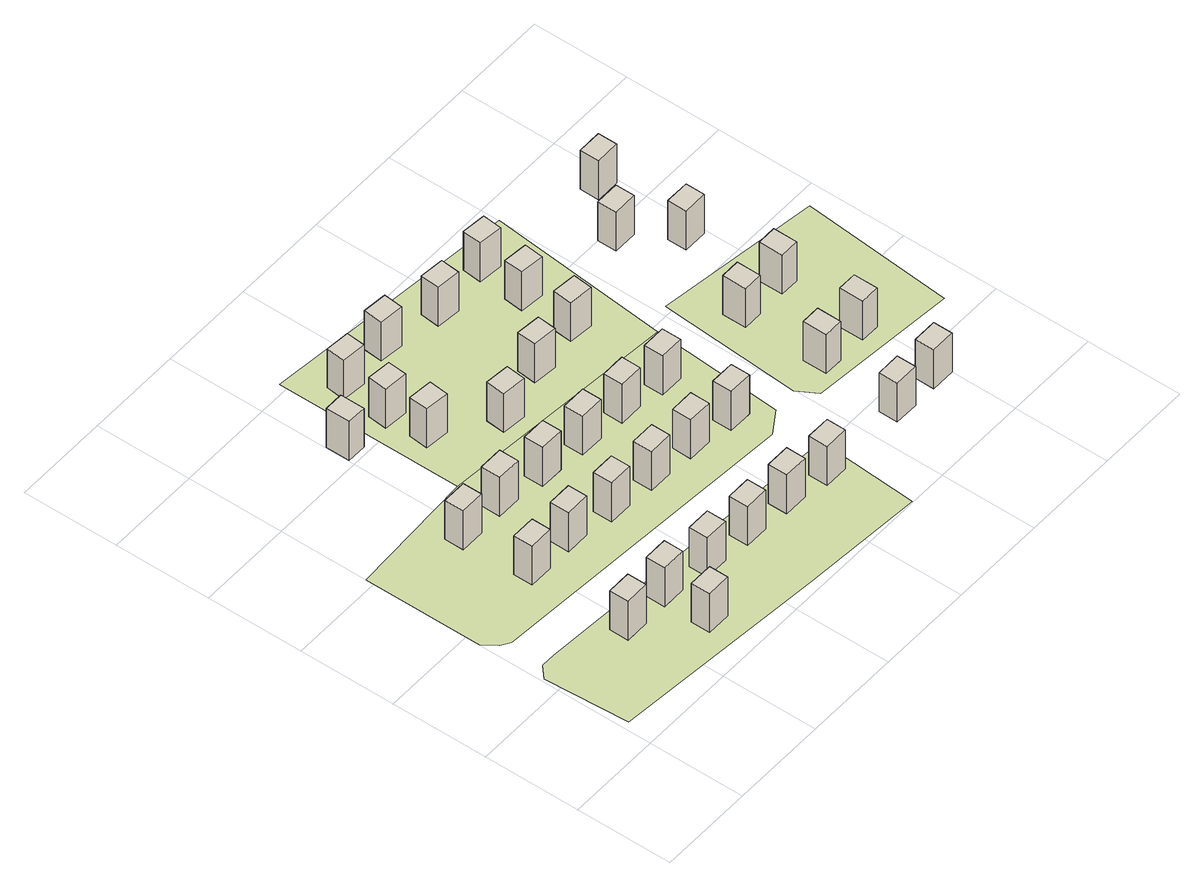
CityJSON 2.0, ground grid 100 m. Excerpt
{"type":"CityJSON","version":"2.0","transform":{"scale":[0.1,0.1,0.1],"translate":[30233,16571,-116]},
"CityObjects":{
"building1":{"type":"Building","geometry":[{"type":"Solid","lod":"1","boundaries":[[[[0,1,2,3]],[[4,5,2,1]],[[6,7,0,3]],[[0,7,4,1]],[[4,7,6,5]],[[6,3,2,5]]]]}]},
"building2":{"type":"Building","geometry":[{"type":"Solid","lod":"1","boundaries":[[[[8,9,10,11]],[[12,13,10,9]],[[14,15,8,11]],[[8,15,12,9]],[[12,15,14,13]],[[14,11,10,13]]]]}]},
"building3":{"type":"Building","geometry":[{"type":"Solid","lod":"1","boundaries":[[[[16,17,18,19]],[[20,21,18,17]],[[22,23,16,19]],[[16,23,20,17]],[[20,23,22,21]],[[22,19,18,21]]]]}]},
"building4":{"type":"Building","geometry":[{"type":"Solid","lod":"1","boundaries":[[[[24,25,26,27]],[[28,29,26,25]],[[30,31,24,27]],[[24,31,28,25]],[[28,31,30,29]],[[30,27,26,29]]]]}]},
"building5":{"type":"Building","geometry":[{"type":"Solid","lod":"1","boundaries":[[[[32,33,34,35]],[[36,37,34,33]],[[38,39,32,35]],[[32,39,36,33]],[[36,39,38,37]],[[38,35,34,37]]]]}]},
"building6":{"type":"Building","geometry":[{"type":"Solid","lod":"1","boundaries":[[[[40,41,42,43]],[[44,45,42,41]],[[46,47,40,43]],[[40,47,44,41]],[[44,47,46,45]],[[46,43,42,45]]]]}]},
"building7":{"type":"Building","geometry":[{"type":"Solid","lod":"1","boundaries":[[[[48,49,50,51]],[[52,53,50,49]],[[54,55,48,51]],[[48,55,52,49]],[[52,55,54,53]],[[54,51,50,53]]]]}]},
"building8":{"type":"Building","geometry":[{"type":"Solid","lod":"1","boundaries":[[[[56,57,58,59]],[[60,61,58,57]],[[62,63,56,59]],[[56,63,60,57]],[[60,63,62,61]],[[62,59,58,61]]]]}]},
"building9":{"type":"Building","geometry":[{"type":"Solid","lod":"1","boundaries":[[[[64,65,66,67]],[[68,67,66,69]],[[64,70,71,65]],[[71,69,66,65]],[[71,70,68,69]],[[68,70,64,67]]]]}]},
"building10":{"type":"Building","geometry":[{"type":"Solid","lod":"1","boundaries":[[[[72,73,74,75]],[[76,77,74,73]],[[78,79,72,75]],[[72,79,76,73]],[[76,79,78,77]],[[78,75,74,77]]]]}]},
"building11":{"type":"Building","geometry":[{"type":"Solid","lod":"1","boundaries":[[[[80,81,82,83]],[[84,85,82,81]],[[86,87,80,83]],[[80,87,84,81]],[[84,87,86,85]],[[86,83,82,85]]]]}]},
"building12":{"type":"Building","geometry":[{"type":"Solid","lod":"1","boundaries":[[[[88,89,90,91]],[[92,93,90,89]],[[94,95,88,91]],[[88,95,92,89]],[[92,95,94,93]],[[94,91,90,93]]]]}]},
"building13":{"type":"Building","geometry":[{"type":"Solid","lod":"1","boundaries":[[[[96,97,98,99]],[[98,97,100,101]],[[96,99,102,103]],[[100,103,102,101]],[[100,97,96,103]],[[98,101,102,99]]]]}]},
"building14":{"type":"Building","geometry":[{"type":"Solid","lod":"1","boundaries":[[[[104,105,106,107]],[[108,107,106,109]],[[110,105,104,111]],[[108,109,110,111]],[[110,109,106,105]],[[104,107,108,111]]]]}]},
"building15":{"type":"Building","geometry":[{"type":"Solid","lod":"1","boundaries":[[[[112,113,114,115]],[[116,117,114,113]],[[118,119,112,115]],[[112,119,116,113]],[[116,119,118,117]],[[118,115,114,117]]]]}]},
"building16":{"type":"Building","geometry":[{"type":"Solid","lod":"1","boundaries":[[[[120,121,122,123]],[[120,123,124,125]],[[124,126,127,125]],[[127,126,122,121]],[[124,123,122,126]],[[127,121,120,125]]]]}]},
"building17":{"type":"Building","geometry":[{"type":"Solid","lod":"1","boundaries":[[[[128,129,130,131]],[[132,133,130,129]],[[134,135,128,131]],[[128,135,132,129]],[[132,135,134,133]],[[134,131,130,133]]]]}]},
"building18":{"type":"Building","geometry":[{"type":"Solid","lod":"1","boundaries":[[[[136,137,138,139]],[[140,141,138,137]],[[142,143,136,139]],[[136,143,140,137]],[[140,143,142,141]],[[142,139,138,141]]]]}]},
"building19":{"type":"Building","geometry":[{"type":"Solid","lod":"1","boundaries":[[[[144,145,146,147]],[[146,145,148,149]],[[150,149,148,151]],[[144,151,148,145]],[[150,151,144,147]],[[146,149,150,147]]]]}]},
"building20":{"type":"Building","geometry":[{"type":"Solid","lod":"1","boundaries":[[[[152,153,154,155]],[[156,157,154,153]],[[158,159,152,155]],[[152,159,156,153]],[[156,159,158,157]],[[158,155,154,157]]]]}]},
"building21":{"type":"Building","geometry":[{"type":"Solid","lod":"1","boundaries":[[[[160,161,162,163]],[[160,163,164,165]],[[164,163,162,166]],[[164,166,167,165]],[[167,166,162,161]],[[167,161,160,165]]]]}]},
"building22":{"type":"Building","geometry":[{"type":"Solid","lod":"1","boundaries":[[[[168,169,170,171]],[[172,173,170,169]],[[174,175,168,171]],[[168,175,172,169]],[[172,175,174,173]],[[174,171,170,173]]]]}]},
"building23":{"type":"Building","geometry":[{"type":"Solid","lod":"1","boundaries":[[[[176,177,178,179]],[[180,181,178,177]],[[182,183,176,179]],[[176,183,180,177]],[[180,183,182,181]],[[182,179,178,181]]]]}]},
"building24":{"type":"Building","geometry":[{"type":"Solid","lod":"1","boundaries":[[[[184,185,186,187]],[[184,188,189,185]],[[189,190,186,185]],[[189,188,191,190]],[[191,187,186,190]],[[191,188,184,187]]]]}]},
"building25":{"type":"Building","geometry":[{"type":"Solid","lod":"1","boundaries":[[[[192,193,194,195]],[[196,197,194,193]],[[198,199,192,195]],[[192,199,196,193]],[[196,199,198,197]],[[198,195,194,197]]]]}]},
"building26":{"type":"Building","geometry":[{"type":"Solid","lod":"1","boundaries":[[[[200,201,202,203]],[[204,205,202,201]],[[206,207,200,203]],[[200,207,204,201]],[[204,207,206,205]],[[206,203,202,205]]]]}]},
"building27":{"type":"Building","geometry":[{"type":"Solid","lod":"1","boundaries":[[[[208,209,210,211]],[[208,211,212,213]],[[212,211,210,214]],[[212,214,215,213]],[[215,214,210,209]],[[215,209,208,213]]]]}]},
"building28":{"type":"Building","geometry":[{"type":"Solid","lod":"1","boundaries":[[[[216,217,218,219]],[[216,219,220,221]],[[222,221,220,223]],[[218,223,220,219]],[[218,217,222,223]],[[222,217,216,221]]]]}]},
"building29":{"type":"Building","geometry":[{"type":"Solid","lod":"1","boundaries":[[[[224,225,226,227]],[[228,229,226,225]],[[230,231,224,227]],[[224,231,228,225]],[[228,231,230,229]],[[230,227,226,229]]]]}]},
"building30":{"type":"Building","geometry":[{"type":"Solid","lod":"1","boundaries":[[[[232,233,234,235]],[[232,235,236,237]],[[236,235,234,238]],[[236,238,239,237]],[[239,238,234,233]],[[239,233,232,237]]]]}]},
"building31":{"type":"Building","geometry":[{"type":"Solid","lod":"1","boundaries":[[[[240,241,242,243]],[[244,243,242,245]],[[246,241,240,247]],[[244,245,246,247]],[[240,243,244,247]],[[246,245,242,241]]]]}]},
"building32":{"type":"Building","geometry":[{"type":"Solid","lod":"1","boundaries":[[[[248,249,250,251]],[[250,252,253,251]],[[254,249,248,255]],[[250,249,254,252]],[[254,255,253,252]],[[248,251,253,255]]]]}]},
"building33":{"type":"Building","geometry":[{"type":"Solid","lod":"1","boundaries":[[[[256,257,258,259]],[[260,261,258,257]],[[262,263,256,259]],[[256,263,260,257]],[[260,263,262,261]],[[262,259,258,261]]]]}]},
"building34":{"type":"Building","geometry":[{"type":"Solid","lod":"1","boundaries":[[[[264,265,266,267]],[[266,268,269,267]],[[270,265,264,271]],[[266,265,270,268]],[[270,271,269,268]],[[264,267,269,271]]]]}]},
"building35":{"type":"Building","geometry":[{"type":"Solid","lod":"1","boundaries":[[[[272,273,274,275]],[[274,276,277,275]],[[278,273,272,279]],[[274,273,278,276]],[[278,279,277,276]],[[272,275,277,279]]]]}]},
"building36":{"type":"Building","geometry":[{"type":"Solid","lod":"1","boundaries":[[[[280,281,282,283]],[[284,285,282,281]],[[286,287,280,283]],[[280,287,284,281]],[[284,287,286,285]],[[286,283,282,285]]]]}]},
"building37":{"type":"Building","geometry":[{"type":"Solid","lod":"1","boundaries":[[[[288,289,290,291]],[[290,292,293,291]],[[294,289,288,295]],[[290,289,294,292]],[[294,295,293,292]],[[288,291,293,295]]]]}]},
"building38":{"type":"Building","geometry":[{"type":"Solid","lod":"1","boundaries":[[[[296,297,298,299]],[[300,301,298,297]],[[302,303,296,299]],[[296,303,300,297]],[[300,303,302,301]],[[302,299,298,301]]]]}]},
"building39":{"type":"Building","geometry":[{"type":"Solid","lod":"1","boundaries":[[[[304,305,306,307]],[[308,309,306,305]],[[310,311,304,307]],[[304,311,308,305]],[[308,311,310,309]],[[310,307,306,309]]]]}]},
"landuse1":{"type":"LandUse","attributes":{"name":"luse9"},"geometry":[{"type":"MultiSurface","lod":"1","boundaries":[[[312,313,314,315,316,317,318,319]]]}]},
"landuse2":{"type":"LandUse","geometry":[{"type":"MultiSurface","lod":"1","boundaries":[[[320,321,322,323,324,325,326,327]]]}]},
"landuse3":{"type":"LandUse","geometry":[{"type":"MultiSurface","lod":"1","boundaries":[[[328,320,321,329]]]}]},
"landuse4":{"type":"LandUse","geometry":[{"type":"MultiSurface","lod":"1","boundaries":[[[330,331,332,333,334]]]}]}
},
"vertices":[
[831,1097,489],[831,1097,9],[831,897,9],[831,897,489],[1081,1097,9],[1081,897,9],[1081,897,489],[1081,1097,489],
[831,2137,489],[831,2137,9],[831,1937,9],[831,1937,489],[1081,2137,9],[1081,1937,9],[1081,1937,489],[1081,2137,489],
[1331,607,489],[1331,607,9],[1331,407,9],[1331,407,489],[1581,607,9],[1581,407,9],[1581,407,489],[1581,607,489],
[794,2854,489],[794,2854,9],[794,2654,9],[794,2654,489],[1044,2854,9],[1044,2654,9],[1044,2654,489],[1044,2854,489],
[1331,1097,489],[1331,1097,9],[1331,897,9],[1331,897,489],[1581,1097,9],[1581,897,9],[1581,897,489],[1581,1097,489],
[1331,2137,489],[1331,2137,9],[1331,1937,9],[1331,1937,489],[1581,2137,9],[1581,1937,9],[1581,1937,489],[1581,2137,489],
[1831,1027,489],[1831,1027,9],[1831,827,9],[1831,827,489],[2081,1027,9],[2081,827,9],[2081,827,489],[2081,1027,489],
[1294,2854,489],[1294,2854,9],[1294,2654,9],[1294,2654,489],[1544,2854,9],[1544,2654,9],[1544,2654,489],[1544,2854,489],
[1013,4063,489],[1013,4313,489],[1013,4313,9],[1013,4063,9],[1213,4063,9],[1213,4313,9],[1213,4063,489],[1213,4313,489],
[1831,2067,489],[1831,2067,9],[1831,1867,9],[1831,1867,489],[2081,2067,9],[2081,1867,9],[2081,1867,489],[2081,2067,489],
[2331,987,489],[2331,987,9],[2331,787,9],[2331,787,489],[2581,987,9],[2581,787,9],[2581,787,489],[2581,987,489],
[1794,2784,489],[1794,2784,9],[1794,2584,9],[1794,2584,489],[2044,2784,9],[2044,2584,9],[2044,2584,489],[2044,2784,489],
[1555,3837,489],[1536,3638,489],[1785,3614,489],[1804,3813,489],[1536,3638,9],[1785,3614,9],[1804,3813,9],[1555,3837,9],
[1768,4232,489],[1519,4256,489],[1500,4057,489],[1748,4033,489],[1748,4033,9],[1500,4057,9],[1519,4256,9],[1768,4232,9],
[2331,2027,489],[2331,2027,9],[2331,1827,9],[2331,1827,489],[2581,2027,9],[2581,1827,9],[2581,1827,489],[2581,2027,489],
[1795,4521,9],[1795,4521,489],[1546,4544,489],[1546,4544,9],[1565,4743,9],[1814,4720,9],[1565,4743,489],[1814,4720,489],
[2294,2744,489],[2294,2744,9],[2294,2544,9],[2294,2544,489],[2544,2744,9],[2544,2544,9],[2544,2544,489],[2544,2744,489],
[2831,957,489],[2831,957,9],[2831,757,9],[2831,757,489],[3081,957,9],[3081,757,9],[3081,757,489],[3081,957,489],
[2334,3212,9],[2085,3236,9],[2104,3435,9],[2353,3411,9],[2085,3236,489],[2104,3435,489],[2353,3411,489],[2334,3212,489],
[2831,1997,489],[2831,1997,9],[2831,1797,9],[2831,1797,489],[3081,1997,9],[3081,1797,9],[3081,1797,489],[3081,1997,489],
[2344,4549,9],[2344,4549,489],[2095,4572,489],[2095,4572,9],[2114,4771,9],[2363,4748,9],[2114,4771,489],[2363,4748,489],
[3304,893,489],[3304,893,9],[3304,693,9],[3304,693,489],[3554,893,9],[3554,693,9],[3554,693,489],[3554,893,489],
[2794,2714,489],[2794,2714,9],[2794,2514,9],[2794,2514,489],[3044,2714,9],[3044,2514,9],[3044,2514,489],[3044,2714,489],
[2705,3390,9],[2724,3589,9],[2973,3565,9],[2954,3366,9],[2705,3390,489],[2724,3589,489],[2973,3565,489],[2954,3366,489],
[3304,1933,489],[3304,1933,9],[3304,1733,9],[3304,1733,489],[3554,1933,9],[3554,1733,9],[3554,1733,489],[3554,1933,489],
[3267,2650,489],[3267,2650,9],[3267,2450,9],[3267,2450,489],[3517,2650,9],[3517,2450,9],[3517,2450,489],[3517,2650,489],
[2964,4422,9],[2964,4422,489],[2715,4446,489],[2715,4446,9],[2734,4645,9],[2983,4621,9],[2734,4645,489],[2983,4621,489],
[3293,3650,489],[3274,3451,489],[3523,3427,489],[3542,3626,489],[3542,3626,9],[3293,3650,9],[3274,3451,9],[3523,3427,9],
[4257,885,489],[4257,885,9],[4257,685,9],[4257,685,489],[4507,885,9],[4507,685,9],[4507,685,489],[4507,885,489],
[3547,3976,9],[3547,3976,489],[3298,3999,489],[3298,3999,9],[3318,4199,9],[3566,4175,9],[3318,4199,489],[3566,4175,489],
[3613,4662,489],[3364,4686,489],[3345,4487,489],[3594,4463,489],[3594,4463,9],[3345,4487,9],[3364,4686,9],[3613,4662,9],
[4327,1514,489],[4327,1764,489],[4327,1764,9],[4327,1514,9],[4527,1764,9],[4527,1514,9],[4527,1764,489],[4527,1514,489],
[4757,885,489],[4757,885,9],[4757,685,9],[4757,685,489],[5007,885,9],[5007,685,9],[5007,685,489],[5007,885,489],
[4327,2384,489],[4327,2634,489],[4327,2634,9],[4327,2384,9],[4527,2634,9],[4527,2384,9],[4527,2634,489],[4527,2384,489],
[4827,1514,489],[4827,1764,489],[4827,1764,9],[4827,1514,9],[5027,1764,9],[5027,1514,9],[5027,1764,489],[5027,1514,489],
[4345,4005,489],[4345,4005,9],[4345,3805,9],[4345,3805,489],[4595,4005,9],[4595,3805,9],[4595,3805,489],[4595,4005,489],
[4827,2384,489],[4827,2634,489],[4827,2634,9],[4827,2384,9],[5027,2634,9],[5027,2384,9],[5027,2634,489],[5027,2384,489],
[4725,3546,489],[4725,3546,9],[4725,3346,9],[4725,3346,489],[4975,3546,9],[4975,3346,9],[4975,3346,489],[4975,3546,489],
[4725,4496,489],[4725,4496,9],[4725,4296,9],[4725,4296,489],[4975,4496,9],[4975,4296,9],[4975,4296,489],[4975,4496,489],
[30,1175,9],[83,298,9],[2324,101,9],[3604,9,9],[3667,897,9],[3569,1060,9],[307,1284,9],[147,1284,9],
[1344,3151,9],[3819,2939,9],[3728,1584,9],[3481,1432,9],[199,1659,9],[104,1714,9],[5,1853,9],[5,3083,9],
[1344,5081,9],[4010,4809,9],
[3999,1605,9],[4116,1407,9],[5640,1270,9],[5782,2843,9],[4095,3072,9]
]}
